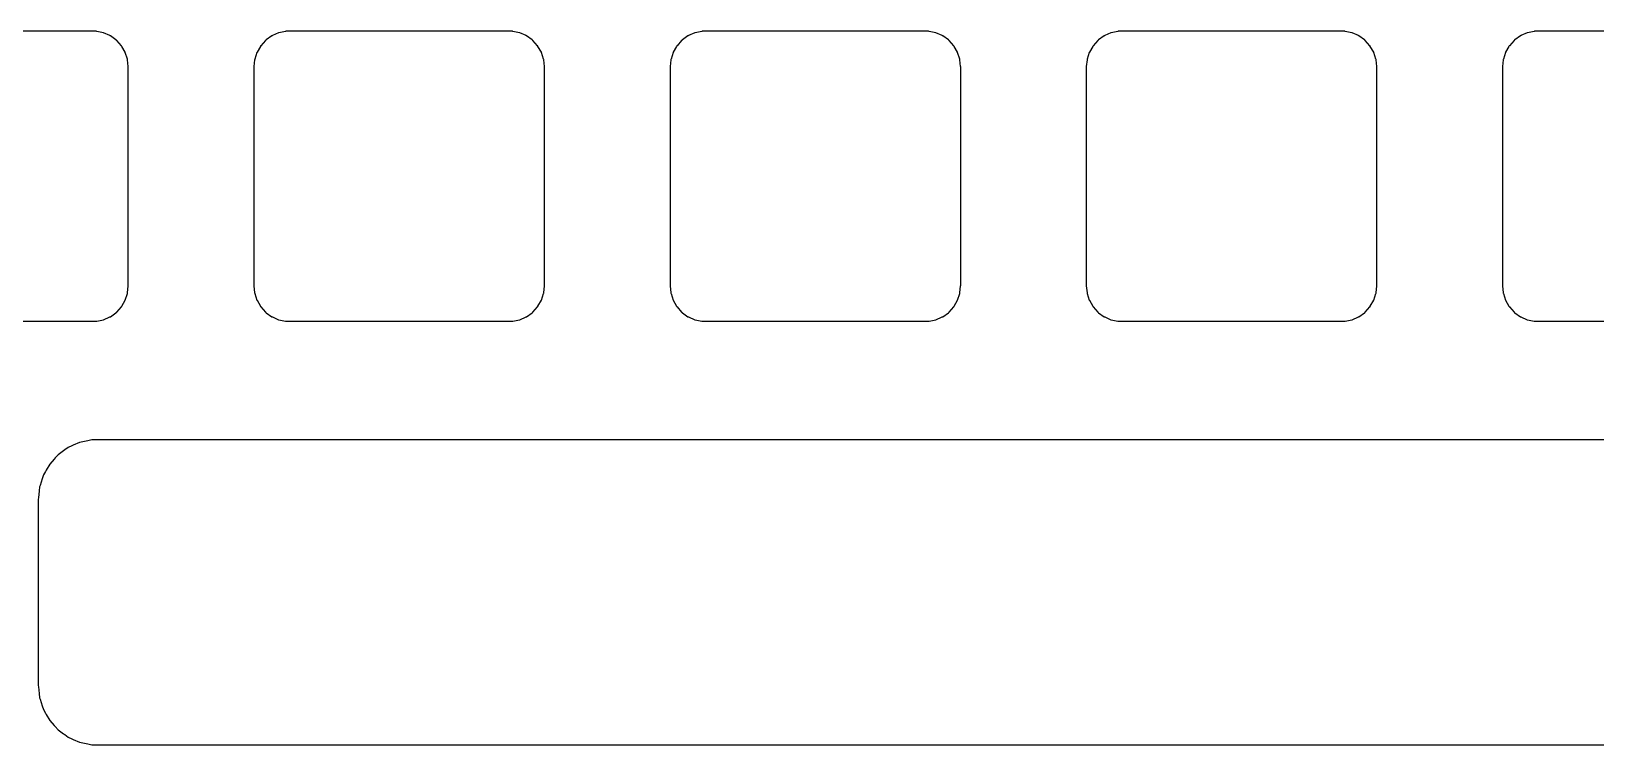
# Model space of a CAD drawing. Header units: metres. Extents: x -16 to 249, y -82 to 7.
# Drawn here: x 45 to 116.4, y -82.5 to -49.9 of the extents above; entities that cross this region are included whole.
import ezdxf

# ---------------------------------------------------------------- set-up
doc = ezdxf.new("R2010")
doc.units = ezdxf.units.M

msp = doc.modelspace()

# ---------------------------------------------------------------- linework, layer by layer
for p, q in [((47.9207, -49.8761), (37.5793, -49.8761)), ((47.9391, -49.88), (47.9207, -49.8761)), ((48.2458, -49.9452), (47.9391, -49.88)), ((48.2546, -49.9471), (48.2458, -49.9452)), ((48.5411, -50.0746), (48.2546, -49.9471)), ((56.2454, -49.9471), (55.9589, -50.0746)), ((56.2542, -49.9452), (56.2454, -49.9471)), ((56.5609, -49.88), (56.2542, -49.9452)), ((56.5793, -49.8761), (56.5609, -49.88)), ((66.9207, -49.8761), (56.5793, -49.8761)), ((66.9391, -49.88), (66.9207, -49.8761)), ((67.2458, -49.9452), (66.9391, -49.88)), ((67.2546, -49.9471), (67.2458, -49.9452)), ((67.5411, -50.0746), (67.2546, -49.9471)), ((75.2454, -49.9471), (74.9589, -50.0746)), ((75.2542, -49.9452), (75.2454, -49.9471)), ((75.5609, -49.88), (75.2542, -49.9452)), ((75.5793, -49.8761), (75.5609, -49.88)), ((85.9207, -49.8761), (75.5793, -49.8761)), ((85.9391, -49.88), (85.9207, -49.8761)), ((86.2458, -49.9452), (85.9391, -49.88)), ((86.2546, -49.9471), (86.2458, -49.9452)), ((86.5411, -50.0746), (86.2546, -49.9471)), ((94.2454, -49.9471), (93.9589, -50.0746)), ((94.2542, -49.9452), (94.2454, -49.9471)), ((94.5609, -49.88), (94.2542, -49.9452)), ((94.5793, -49.8761), (94.5609, -49.88)), ((104.921, -49.8761), (94.5793, -49.8761)), ((104.939, -49.88), (104.921, -49.8761)), ((105.246, -49.9452), (104.939, -49.88)), ((105.255, -49.9471), (105.246, -49.9452)), ((105.541, -50.0746), (105.255, -49.9471)), ((113.245, -49.9471), (112.959, -50.0746)), ((113.254, -49.9452), (113.245, -49.9471)), ((113.561, -49.88), (113.254, -49.9452)), ((113.579, -49.8761), (113.561, -49.88)), ((123.921, -49.8761), (113.579, -49.8761)), ((48.5492, -50.0783), (48.5411, -50.0746)), ((48.5664, -50.0859), (48.5492, -50.0783)), ((48.8201, -50.2702), (48.5664, -50.0859)), ((48.8354, -50.2813), (48.8201, -50.2702)), ((48.8426, -50.2866), (48.8354, -50.2813)), ((48.8552, -50.3005), (48.8426, -50.2866)), ((49.065, -50.5336), (48.8552, -50.3005)), ((49.071, -50.5402), (49.065, -50.5336)), ((49.0755, -50.548), (49.071, -50.5402)), ((49.0849, -50.5643), (49.0755, -50.548)), ((49.2417, -50.8359), (49.0849, -50.5643)), ((55.4151, -50.5643), (55.2583, -50.8359)), ((55.4245, -50.548), (55.4151, -50.5643)), ((55.429, -50.5402), (55.4245, -50.548)), ((55.435, -50.5336), (55.429, -50.5402)), ((55.6448, -50.3005), (55.435, -50.5336)), ((55.6574, -50.2866), (55.6448, -50.3005)), ((55.6646, -50.2813), (55.6574, -50.2866)), ((55.6799, -50.2702), (55.6646, -50.2813)), ((55.9336, -50.0859), (55.6799, -50.2702)), ((55.9508, -50.0783), (55.9336, -50.0859)), ((55.9589, -50.0746), (55.9508, -50.0783)), ((67.5492, -50.0783), (67.5411, -50.0746)), ((67.5664, -50.0859), (67.5492, -50.0783)), ((67.8201, -50.2702), (67.5664, -50.0859)), ((67.8354, -50.2813), (67.8201, -50.2702)), ((67.8426, -50.2866), (67.8354, -50.2813)), ((67.8552, -50.3005), (67.8426, -50.2866)), ((68.065, -50.5336), (67.8552, -50.3005)), ((68.071, -50.5402), (68.065, -50.5336)), ((68.0755, -50.548), (68.071, -50.5402)), ((68.0849, -50.5643), (68.0755, -50.548)), ((68.2417, -50.8359), (68.0849, -50.5643)), ((74.4151, -50.5643), (74.2583, -50.8359)), ((74.4245, -50.548), (74.4151, -50.5643)), ((74.429, -50.5402), (74.4245, -50.548)), ((74.435, -50.5336), (74.429, -50.5402)), ((74.6448, -50.3005), (74.435, -50.5336)), ((74.6574, -50.2866), (74.6448, -50.3005)), ((74.6646, -50.2813), (74.6574, -50.2866)), ((74.6799, -50.2702), (74.6646, -50.2813)), ((74.9336, -50.0859), (74.6799, -50.2702)), ((74.9508, -50.0783), (74.9336, -50.0859)), ((74.9589, -50.0746), (74.9508, -50.0783)), ((86.5492, -50.0783), (86.5411, -50.0746)), ((86.5664, -50.0859), (86.5492, -50.0783)), ((86.8201, -50.2702), (86.5664, -50.0859)), ((86.8354, -50.2813), (86.8201, -50.2702)), ((86.8426, -50.2866), (86.8354, -50.2813)), ((86.8552, -50.3005), (86.8426, -50.2866)), ((87.065, -50.5336), (86.8552, -50.3005)), ((87.071, -50.5402), (87.065, -50.5336)), ((87.0755, -50.548), (87.071, -50.5402)), ((87.0849, -50.5643), (87.0755, -50.548)), ((87.2417, -50.8359), (87.0849, -50.5643)), ((93.4151, -50.5643), (93.2583, -50.8359)), ((93.4245, -50.548), (93.4151, -50.5643)), ((93.429, -50.5402), (93.4245, -50.548)), ((93.435, -50.5336), (93.429, -50.5402)), ((93.6448, -50.3005), (93.435, -50.5336)), ((93.6574, -50.2866), (93.6448, -50.3005)), ((93.6646, -50.2813), (93.6574, -50.2866)), ((93.6799, -50.2702), (93.6646, -50.2813)), ((93.9336, -50.0859), (93.6799, -50.2702)), ((93.9508, -50.0783), (93.9336, -50.0859)), ((93.9589, -50.0746), (93.9508, -50.0783)), ((105.549, -50.0783), (105.541, -50.0746)), ((105.566, -50.0859), (105.549, -50.0783)), ((105.82, -50.2702), (105.566, -50.0859)), ((105.835, -50.2813), (105.82, -50.2702)), ((105.843, -50.2866), (105.835, -50.2813)), ((105.855, -50.3005), (105.843, -50.2866)), ((106.065, -50.5336), (105.855, -50.3005)), ((106.071, -50.5402), (106.065, -50.5336)), ((106.075, -50.548), (106.071, -50.5402)), ((106.085, -50.5643), (106.075, -50.548)), ((106.242, -50.8359), (106.085, -50.5643)), ((112.415, -50.5643), (112.258, -50.8359)), ((112.425, -50.548), (112.415, -50.5643)), ((112.429, -50.5402), (112.425, -50.548)), ((112.435, -50.5336), (112.429, -50.5402)), ((112.645, -50.3005), (112.435, -50.5336)), ((112.657, -50.2866), (112.645, -50.3005)), ((112.665, -50.2813), (112.657, -50.2866)), ((112.68, -50.2702), (112.665, -50.2813)), ((112.934, -50.0859), (112.68, -50.2702)), ((112.951, -50.0783), (112.934, -50.0859)), ((112.959, -50.0746), (112.951, -50.0783)), ((49.2444, -50.8444), (49.2417, -50.8359)), ((49.3414, -51.1426), (49.2444, -50.8444)), ((49.3472, -51.1605), (49.3414, -51.1426)), ((49.3491, -51.1792), (49.3472, -51.1605)), ((49.3819, -51.4911), (49.3491, -51.1792)), ((55.1509, -51.1792), (55.1181, -51.4911)), ((55.1528, -51.1605), (55.1509, -51.1792)), ((55.1586, -51.1426), (55.1528, -51.1605)), ((55.2556, -50.8444), (55.1586, -51.1426)), ((55.2583, -50.8359), (55.2556, -50.8444)), ((68.2444, -50.8444), (68.2417, -50.8359)), ((68.3414, -51.1426), (68.2444, -50.8444)), ((68.3472, -51.1605), (68.3414, -51.1426)), ((68.3491, -51.1792), (68.3472, -51.1605)), ((68.3819, -51.4911), (68.3491, -51.1792)), ((74.1509, -51.1792), (74.1181, -51.4911)), ((74.1528, -51.1605), (74.1509, -51.1792)), ((74.1586, -51.1426), (74.1528, -51.1605)), ((74.2556, -50.8444), (74.1586, -51.1426)), ((74.2583, -50.8359), (74.2556, -50.8444)), ((87.2444, -50.8444), (87.2417, -50.8359)), ((87.3414, -51.1426), (87.2444, -50.8444)), ((87.3472, -51.1605), (87.3414, -51.1426)), ((87.3491, -51.1792), (87.3472, -51.1605)), ((87.3819, -51.4911), (87.3491, -51.1792)), ((93.1509, -51.1792), (93.1181, -51.4911)), ((93.1528, -51.1605), (93.1509, -51.1792)), ((93.1586, -51.1426), (93.1528, -51.1605)), ((93.2556, -50.8444), (93.1586, -51.1426)), ((93.2583, -50.8359), (93.2556, -50.8444)), ((106.244, -50.8444), (106.242, -50.8359)), ((106.341, -51.1426), (106.244, -50.8444)), ((106.347, -51.1605), (106.341, -51.1426)), ((106.349, -51.1792), (106.347, -51.1605)), ((106.382, -51.4911), (106.349, -51.1792)), ((112.151, -51.1792), (112.118, -51.4911)), ((112.153, -51.1605), (112.151, -51.1792)), ((112.159, -51.1426), (112.153, -51.1605)), ((112.256, -50.8444), (112.159, -51.1426)), ((112.258, -50.8359), (112.256, -50.8444)), ((49.3829, -51.5), (49.3819, -51.4911)), ((49.3829, -61.5), (49.3829, -51.5)), ((55.1181, -51.4911), (55.1171, -51.5)), ((55.1171, -51.5), (55.1171, -61.5)), ((68.3829, -51.5), (68.3819, -51.4911)), ((68.3829, -61.5), (68.3829, -51.5)), ((74.1181, -51.4911), (74.1171, -51.5)), ((74.1171, -51.5), (74.1171, -61.5)), ((87.3829, -51.5), (87.3819, -51.4911)), ((87.3829, -61.5), (87.3829, -51.5)), ((93.1181, -51.4911), (93.1171, -51.5)), ((93.1171, -51.5), (93.1171, -61.5)), ((106.383, -51.5), (106.382, -51.4911)), ((106.383, -61.5), (106.383, -51.5)), ((112.118, -51.4911), (112.117, -51.5)), ((112.117, -51.5), (112.117, -61.5)), ((49.2444, -62.1556), (49.3414, -61.8574)), ((49.3414, -61.8574), (49.3472, -61.8395)), ((49.3472, -61.8395), (49.3491, -61.8208)), ((49.3491, -61.8208), (49.3819, -61.5089)), ((49.3819, -61.5089), (49.3829, -61.5)), ((55.1171, -61.5), (55.1181, -61.5089)), ((55.1181, -61.5089), (55.1509, -61.8208)), ((55.1509, -61.8208), (55.1528, -61.8395)), ((55.1528, -61.8395), (55.1586, -61.8574)), ((55.1586, -61.8574), (55.2556, -62.1556)), ((68.2444, -62.1556), (68.3414, -61.8574)), ((68.3414, -61.8574), (68.3472, -61.8395)), ((68.3472, -61.8395), (68.3491, -61.8208)), ((68.3491, -61.8208), (68.3819, -61.5089)), ((68.3819, -61.5089), (68.3829, -61.5)), ((74.1171, -61.5), (74.1181, -61.5089)), ((74.1181, -61.5089), (74.1509, -61.8208)), ((74.1509, -61.8208), (74.1528, -61.8395)), ((74.1528, -61.8395), (74.1586, -61.8574)), ((74.1586, -61.8574), (74.2556, -62.1556)), ((87.2444, -62.1556), (87.3414, -61.8574)), ((87.3414, -61.8574), (87.3472, -61.8395)), ((87.3472, -61.8395), (87.3491, -61.8208)), ((87.3491, -61.8208), (87.3819, -61.5089)), ((87.3819, -61.5089), (87.3829, -61.5)), ((93.1171, -61.5), (93.1181, -61.5089)), ((93.1181, -61.5089), (93.1509, -61.8208)), ((93.1509, -61.8208), (93.1528, -61.8395)), ((93.1528, -61.8395), (93.1586, -61.8574)), ((93.1586, -61.8574), (93.2556, -62.1556)), ((106.244, -62.1556), (106.341, -61.8574)), ((106.341, -61.8574), (106.347, -61.8395)), ((106.347, -61.8395), (106.349, -61.8208)), ((106.349, -61.8208), (106.382, -61.5089)), ((106.382, -61.5089), (106.383, -61.5)), ((112.117, -61.5), (112.118, -61.5089)), ((112.118, -61.5089), (112.151, -61.8208)), ((112.151, -61.8208), (112.153, -61.8395)), ((112.153, -61.8395), (112.159, -61.8574)), ((112.159, -61.8574), (112.256, -62.1556)), ((48.5664, -62.9141), (48.8201, -62.7298)), ((48.8201, -62.7298), (48.8354, -62.7187)), ((48.8354, -62.7187), (48.8426, -62.7134)), ((48.8426, -62.7134), (48.8552, -62.6995)), ((48.8552, -62.6995), (49.065, -62.4664)), ((49.065, -62.4664), (49.071, -62.4598)), ((49.071, -62.4598), (49.0755, -62.452)), ((49.0755, -62.452), (49.0849, -62.4357)), ((49.0849, -62.4357), (49.2417, -62.1641)), ((49.2417, -62.1641), (49.2444, -62.1556)), ((55.2556, -62.1556), (55.2583, -62.1641)), ((55.2583, -62.1641), (55.4151, -62.4357)), ((55.4151, -62.4357), (55.4245, -62.452)), ((55.4245, -62.452), (55.429, -62.4598)), ((55.429, -62.4598), (55.435, -62.4664)), ((55.435, -62.4664), (55.6448, -62.6995)), ((55.6448, -62.6995), (55.6574, -62.7134)), ((55.6574, -62.7134), (55.6646, -62.7187)), ((55.6646, -62.7187), (55.6799, -62.7298)), ((55.6799, -62.7298), (55.9336, -62.9141)), ((67.5664, -62.9141), (67.8201, -62.7298)), ((67.8201, -62.7298), (67.8354, -62.7187)), ((67.8354, -62.7187), (67.8426, -62.7134)), ((67.8426, -62.7134), (67.8552, -62.6995)), ((67.8552, -62.6995), (68.065, -62.4664)), ((68.065, -62.4664), (68.071, -62.4598)), ((68.071, -62.4598), (68.0755, -62.452)), ((68.0755, -62.452), (68.0849, -62.4357)), ((68.0849, -62.4357), (68.2417, -62.1641)), ((68.2417, -62.1641), (68.2444, -62.1556)), ((74.2556, -62.1556), (74.2583, -62.1641)), ((74.2583, -62.1641), (74.4151, -62.4357)), ((74.4151, -62.4357), (74.4245, -62.452)), ((74.4245, -62.452), (74.429, -62.4598)), ((74.429, -62.4598), (74.435, -62.4664)), ((74.435, -62.4664), (74.6448, -62.6995)), ((74.6448, -62.6995), (74.6574, -62.7134)), ((74.6574, -62.7134), (74.6646, -62.7187)), ((74.6646, -62.7187), (74.6799, -62.7298)), ((74.6799, -62.7298), (74.9336, -62.9141)), ((86.5664, -62.9141), (86.8201, -62.7298)), ((86.8201, -62.7298), (86.8354, -62.7187)), ((86.8354, -62.7187), (86.8426, -62.7134)), ((86.8426, -62.7134), (86.8552, -62.6995)), ((86.8552, -62.6995), (87.065, -62.4664)), ((87.065, -62.4664), (87.071, -62.4598)), ((87.071, -62.4598), (87.0755, -62.452)), ((87.0755, -62.452), (87.0849, -62.4357)), ((87.0849, -62.4357), (87.2417, -62.1641)), ((87.2417, -62.1641), (87.2444, -62.1556)), ((93.2556, -62.1556), (93.2583, -62.1641)), ((93.2583, -62.1641), (93.4151, -62.4357)), ((93.4151, -62.4357), (93.4245, -62.452)), ((93.4245, -62.452), (93.429, -62.4598)), ((93.429, -62.4598), (93.435, -62.4664)), ((93.435, -62.4664), (93.6448, -62.6995)), ((93.6448, -62.6995), (93.6574, -62.7134)), ((93.6574, -62.7134), (93.6646, -62.7187)), ((93.6646, -62.7187), (93.6799, -62.7298)), ((93.6799, -62.7298), (93.9336, -62.9141)), ((105.566, -62.9141), (105.82, -62.7298)), ((105.82, -62.7298), (105.835, -62.7187)), ((105.835, -62.7187), (105.843, -62.7134)), ((105.843, -62.7134), (105.855, -62.6995)), ((105.855, -62.6995), (106.065, -62.4664)), ((106.065, -62.4664), (106.071, -62.4598)), ((106.071, -62.4598), (106.075, -62.452)), ((106.075, -62.452), (106.085, -62.4357)), ((106.085, -62.4357), (106.242, -62.1641)), ((106.242, -62.1641), (106.244, -62.1556)), ((112.256, -62.1556), (112.258, -62.1641)), ((112.258, -62.1641), (112.415, -62.4357)), ((112.415, -62.4357), (112.425, -62.452)), ((112.425, -62.452), (112.429, -62.4598)), ((112.429, -62.4598), (112.435, -62.4664)), ((112.435, -62.4664), (112.645, -62.6995)), ((112.645, -62.6995), (112.657, -62.7134)), ((112.657, -62.7134), (112.665, -62.7187)), ((112.665, -62.7187), (112.68, -62.7298)), ((112.68, -62.7298), (112.934, -62.9141)), ((37.5793, -63.1239), (47.9207, -63.1239)), ((47.9207, -63.1239), (47.9391, -63.12)), ((47.9391, -63.12), (48.2458, -63.0548)), ((48.2458, -63.0548), (48.2546, -63.0529)), ((48.2546, -63.0529), (48.5411, -62.9254)), ((48.5411, -62.9254), (48.5492, -62.9217)), ((48.5492, -62.9217), (48.5664, -62.9141)), ((55.9336, -62.9141), (55.9508, -62.9217)), ((55.9508, -62.9217), (55.9589, -62.9254)), ((55.9589, -62.9254), (56.2454, -63.0529)), ((56.2454, -63.0529), (56.2542, -63.0548)), ((56.2542, -63.0548), (56.5609, -63.12)), ((56.5609, -63.12), (56.5793, -63.1239)), ((56.5793, -63.1239), (66.9207, -63.1239)), ((66.9207, -63.1239), (66.9391, -63.12)), ((66.9391, -63.12), (67.2458, -63.0548)), ((67.2458, -63.0548), (67.2546, -63.0529)), ((67.2546, -63.0529), (67.5411, -62.9254)), ((67.5411, -62.9254), (67.5492, -62.9217)), ((67.5492, -62.9217), (67.5664, -62.9141)), ((74.9336, -62.9141), (74.9508, -62.9217)), ((74.9508, -62.9217), (74.9589, -62.9254)), ((74.9589, -62.9254), (75.2454, -63.0529)), ((75.2454, -63.0529), (75.2542, -63.0548)), ((75.2542, -63.0548), (75.5609, -63.12)), ((75.5609, -63.12), (75.5793, -63.1239)), ((75.5793, -63.1239), (85.9207, -63.1239)), ((85.9207, -63.1239), (85.9391, -63.12)), ((85.9391, -63.12), (86.2458, -63.0548)), ((86.2458, -63.0548), (86.2546, -63.0529)), ((86.2546, -63.0529), (86.5411, -62.9254)), ((86.5411, -62.9254), (86.5492, -62.9217)), ((86.5492, -62.9217), (86.5664, -62.9141)), ((93.9336, -62.9141), (93.9508, -62.9217)), ((93.9508, -62.9217), (93.9589, -62.9254)), ((93.9589, -62.9254), (94.2454, -63.0529)), ((94.2454, -63.0529), (94.2542, -63.0548)), ((94.2542, -63.0548), (94.5609, -63.12)), ((94.5609, -63.12), (94.5793, -63.1239)), ((94.5793, -63.1239), (104.921, -63.1239)), ((104.921, -63.1239), (104.939, -63.12)), ((104.939, -63.12), (105.246, -63.0548)), ((105.246, -63.0548), (105.255, -63.0529)), ((105.255, -63.0529), (105.541, -62.9254)), ((105.541, -62.9254), (105.549, -62.9217)), ((105.549, -62.9217), (105.566, -62.9141)), ((112.934, -62.9141), (112.951, -62.9217)), ((112.951, -62.9217), (112.959, -62.9254)), ((112.959, -62.9254), (113.245, -63.0529)), ((113.245, -63.0529), (113.254, -63.0548)), ((113.254, -63.0548), (113.561, -63.12)), ((113.561, -63.12), (113.579, -63.1239)), ((113.579, -63.1239), (123.921, -63.1239)), ((47.715, -68.5381), (47.5301, -68.5774)), ((189.785, -68.5381), (47.715, -68.5381)), ((46.1754, -69.2236), (46.049, -69.364)), ((46.4291, -69.0393), (46.1754, -69.2236)), ((46.4837, -68.9996), (46.4291, -69.0393)), ((46.6366, -68.8885), (46.4837, -68.9996)), ((46.8092, -68.8117), (46.6366, -68.8885)), ((46.8709, -68.7842), (46.8092, -68.8117)), ((47.1574, -68.6567), (46.8709, -68.7842)), ((47.2234, -68.6426), (47.1574, -68.6567)), ((47.5301, -68.5774), (47.2234, -68.6426)), ((45.6034, -69.9773), (45.5089, -70.1409)), ((45.6372, -69.9188), (45.6034, -69.9773)), ((45.794, -69.6472), (45.6372, -69.9188)), ((46.0038, -69.4142), (45.794, -69.6472)), ((46.049, -69.364), (46.0038, -69.4142)), ((45.3328, -70.6831), (45.313, -70.871)), ((45.3536, -70.6189), (45.3328, -70.6831)), ((45.4505, -70.3206), (45.3536, -70.6189)), ((45.5089, -70.1409), (45.4505, -70.3206)), ((45.2803, -71.1829), (45.2732, -71.25)), ((45.2732, -71.25), (45.2732, -79.75)), ((45.313, -70.871), (45.2803, -71.1829)), ((45.2732, -79.75), (45.2803, -79.8171)), ((45.2803, -79.8171), (45.313, -80.129)), ((45.313, -80.129), (45.3328, -80.3169)), ((45.3328, -80.3169), (45.3536, -80.3811)), ((45.3536, -80.3811), (45.4505, -80.6794)), ((45.4505, -80.6794), (45.5089, -80.8591)), ((45.5089, -80.8591), (45.6034, -81.0227)), ((45.6034, -81.0227), (45.6372, -81.0812)), ((45.6372, -81.0812), (45.794, -81.3528)), ((45.794, -81.3528), (46.0038, -81.5858)), ((46.0038, -81.5858), (46.049, -81.636)), ((46.049, -81.636), (46.1754, -81.7764)), ((46.1754, -81.7764), (46.4291, -81.9607)), ((46.4291, -81.9607), (46.4837, -82.0004)), ((46.4837, -82.0004), (46.6366, -82.1115)), ((46.6366, -82.1115), (46.8092, -82.1883)), ((46.8092, -82.1883), (46.8709, -82.2158)), ((46.8709, -82.2158), (47.1574, -82.3433)), ((47.1574, -82.3433), (47.2234, -82.3574)), ((47.2234, -82.3574), (47.5301, -82.4226)), ((47.5301, -82.4226), (47.715, -82.4619)), ((47.715, -82.4619), (189.785, -82.4619))]:
    msp.add_line(p, q)

doc.saveas('drawing.dxf')
